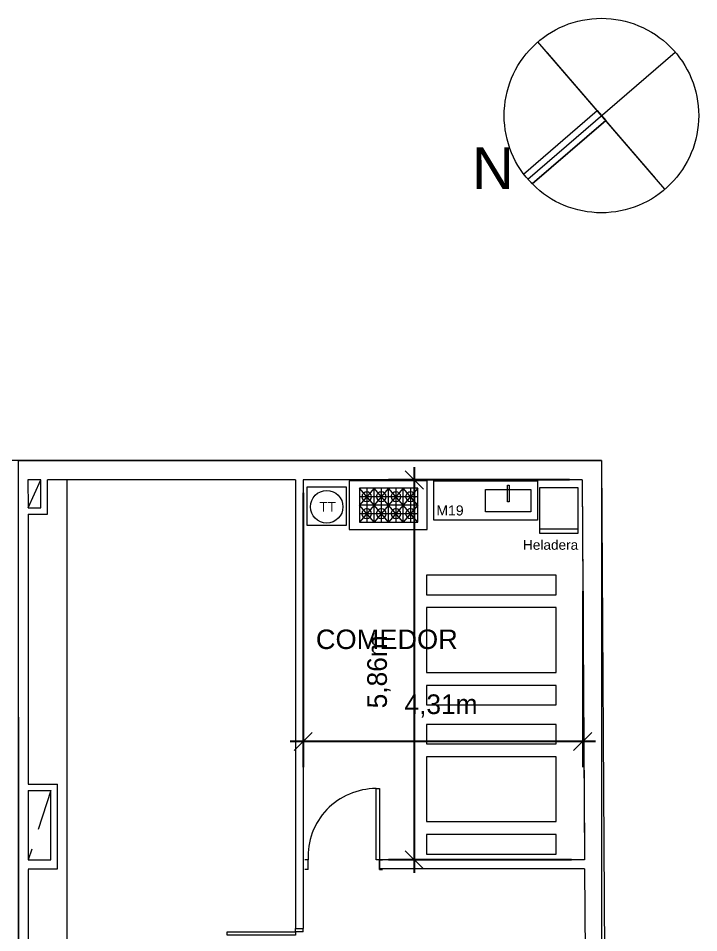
# Model space of a CAD drawing. Header units: metres. Extents: x 1411 to 1550, y 2159 to 2211.
# Drawn here: x 1538.49 to 1548.98, y 2190.99 to 2205.09 of the extents above; entities that cross this region are included whole.
import ezdxf

# ---------------------------------------------------------------- set-up
doc = ezdxf.new("R2010")
doc.units = ezdxf.units.M
doc.header["$LTSCALE"] = 0.635
doc.header["$PDMODE"] = 1
doc.header["$PDSIZE"] = -2
doc.linetypes.add('STYLE_11', pattern=[1.500015, 0.999985, -0.500031])
for name, color, linetype in [('37-Plantas-05', 7, 'Continuous'), ('Cotas', 7, 'Continuous'), ('movimientos', 30, 'Continuous'), ('Nuevo', 162, 'Continuous'), ('numerosAcero', 1, 'Continuous'), ('Superficies', 7, 'Continuous')]:
    doc.layers.add(name, color=color, linetype=linetype)
doc.styles.add('Arial', font='ARIAL.TTF')
doc.styles.add('Geneva', font='')
doc.styles.get('Geneva').set_extended_font_data('Geneva')
doc.dimstyles.new('Arch', dxfattribs={"dimtxt": 0.101055, "dimasz": 0.280603, "dimexe": 0.396875, "dimexo": 0.198437, "dimgap": 0.001587, "dimtad": 1, "dimzin": 11, "dimtxsty": 'Geneva', "dimblk": 'VW_SLASH', "dimcen": 0, "dimdle": 0.001587, "dimadec": 0, "dimazin": 0, "dimtfac": 0.8, "dimtix": 1, "dimtmove": 0, "dimatfit": 0, "dimldrblk": 'VW_FILLEDARROW', "dimfxl": 1, "dimfrac": 2, "dimtolj": 1, "dimtzin": 11, "dimarcsym": 0})

# ---------------------------------------------------------------- blocks, each defined once
blk = doc.blocks.new('Group-4')
at = {"color": 30, "linetype": 'Continuous', "lineweight": 15}
blk.add_lwpolyline([(41.93566, 26.073025), (41.93566, 27.073025), (39.93566, 27.073025), (39.93566, 26.073025)], close=True, dxfattribs=at)
blk = doc.blocks.new('Group-5')
at = {"color": 30, "linetype": 'Continuous', "lineweight": 15}
blk.add_lwpolyline([(41.93566, 27.273025), (41.93566, 27.573025), (39.93566, 27.573025), (39.93566, 27.273025)], close=True, dxfattribs=at)
blk = doc.blocks.new('Group-6')
at = {"color": 30, "linetype": 'Continuous', "lineweight": 15}
blk.add_lwpolyline([(41.93566, 25.573025), (41.93566, 25.873025), (39.93566, 25.873025), (39.93566, 25.573025)], close=True, dxfattribs=at)
blk = doc.blocks.new('Group-7')
at = {"color": 30, "linetype": 'Continuous', "lineweight": 15}
blk.add_lwpolyline([(41.93566, 23.773025), (41.93566, 24.773025), (39.93566, 24.773025), (39.93566, 23.773025)], close=True, dxfattribs=at)
blk = doc.blocks.new('Group-8')
at = {"color": 30, "linetype": 'Continuous', "lineweight": 15}
blk.add_lwpolyline([(41.93566, 24.973025), (41.93566, 25.273025), (39.93566, 25.273025), (39.93566, 24.973025)], close=True, dxfattribs=at)
blk = doc.blocks.new('Group-9')
at = {"color": 30, "linetype": 'Continuous', "lineweight": 15}
blk.add_lwpolyline([(41.93566, 23.273025), (41.93566, 23.573025), (39.93566, 23.573025), (39.93566, 23.273025)], close=True, dxfattribs=at)
blk = doc.blocks.new('GROUP-20-1')
at = {"color": 7, "linetype": 'Continuous', "lineweight": 15}
for p, q in [((57.79499, 34.69999), (57.79499, 34.09999)), ((58.49542, 34.69999), (57.79499, 34.69999)), ((57.85683, 34.09999), (57.85683, 34.69999)), ((58.49542, 34.09999), (58.49542, 34.69999)), ((57.79499, 34.09999), (58.49542, 34.09999))]:
    blk.add_line(p, q, dxfattribs=at)
blk = doc.blocks.new('GROUP-21-1')
at = {"color": 7, "linetype": 'Continuous', "lineweight": 15}
for p, q in [((51.05062, 33.87157), (51.05062, 33.12157)), ((52.25062, 33.87157), (51.05062, 33.87157)), ((52.25062, 33.12157), (52.25062, 33.87157)), ((51.19546, 33.49623), (51.42003, 33.75783)), ((51.19546, 33.75783), (51.42003, 33.49623)), ((51.19546, 33.75783), (51.19546, 33.23463)), ((52.0946, 33.75783), (51.19546, 33.75783)), ((51.30774, 33.23463), (51.30774, 33.75783)), ((51.42003, 33.75783), (51.42003, 33.23463)), ((51.42003, 33.49623), (51.6446, 33.75783)), ((51.42003, 33.75783), (51.6446, 33.49623)), ((51.53231, 33.23463), (51.53231, 33.75783)), ((51.64503, 33.75783), (51.64503, 33.23463)), ((51.64503, 33.75783), (51.8696, 33.49623)), ((51.64503, 33.49623), (51.8696, 33.75783)), ((51.75731, 33.23463), (51.75731, 33.75783)), ((51.87003, 33.75783), (51.87003, 33.23463)), ((51.87003, 33.75783), (52.0946, 33.49623)), ((51.87003, 33.49623), (52.0946, 33.75783)), ((51.98231, 33.23463), (51.98231, 33.75783)), ((52.0946, 33.23463), (52.0946, 33.75783)), ((51.19546, 33.62703), (52.0946, 33.62703)), ((51.19546, 33.49623), (52.0946, 33.49623)), ((51.19546, 33.23463), (51.42003, 33.49623)), ((51.19546, 33.49623), (51.42003, 33.23463)), ((51.42003, 33.23463), (51.6446, 33.49623)), ((51.42003, 33.49623), (51.6446, 33.23463)), ((51.64503, 33.23463), (51.8696, 33.49623)), ((51.64503, 33.49623), (51.8696, 33.23463)), ((51.87003, 33.23463), (52.0946, 33.49623)), ((51.87003, 33.49623), (52.0946, 33.23463)), ((51.19546, 33.36543), (52.0946, 33.36543)), ((51.19546, 33.23463), (52.0946, 33.23463)), ((51.05062, 33.12157), (52.25062, 33.12157))]:
    blk.add_line(p, q, dxfattribs=at)
for centre, start, end in [((51.30774, 33.62703), 90, 180), ((51.30774, 33.62703), 180, 270), ((51.30774, 33.62703), 0, 90), ((51.30774, 33.62703), 270, 0), ((51.53231, 33.62703), 90, 180), ((51.53231, 33.62703), 180, 270), ((51.53231, 33.62703), 0, 90), ((51.53231, 33.62703), 270, 0), ((51.75731, 33.62703), 90, 180), ((51.75731, 33.62703), 180, 270), ((51.75731, 33.62703), 0, 90), ((51.75731, 33.62703), 270, 0), ((51.98231, 33.62703), 90, 180), ((51.98231, 33.62703), 180, 270), ((51.98231, 33.62703), 0, 90), ((51.98231, 33.62703), 270, 0), ((51.30774, 33.36543), 90, 180), ((51.30774, 33.36543), 0, 90), ((51.53231, 33.36543), 90, 180), ((51.53231, 33.36543), 0, 90), ((51.75731, 33.36543), 90, 180), ((51.75731, 33.36543), 0, 90), ((51.98231, 33.36543), 90, 180), ((51.98231, 33.36543), 0, 90), ((51.30774, 33.36543), 180, 270), ((51.30774, 33.36543), 270, 0), ((51.53231, 33.36543), 180, 270), ((51.53231, 33.36543), 270, 0), ((51.75731, 33.36543), 180, 270), ((51.75731, 33.36543), 270, 0), ((51.98231, 33.36543), 180, 270), ((51.98231, 33.36543), 270, 0)]:
    blk.add_arc(centre, 0.0743, start, end, dxfattribs=at)
blk = doc.blocks.new('Group-80')
at = {"color": 7, "linetype": 'Continuous', "lineweight": 15}
for points in [[(40.04857, 28.423025), (40.04857, 29.043025), (41.64857, 29.043025), (41.64857, 28.423025)], [(40.04857, 29.023025), (40.04857, 29.043025), (41.64857, 29.043025), (41.64857, 29.023025)]]:
    blk.add_lwpolyline(points, close=True, dxfattribs=at)
at = {"color": 2, "linetype": 'Continuous', "lineweight": 15}
for points in [[(41.18523, 28.707195), (41.18523, 28.963975), (41.21191, 28.963975), (41.21191, 28.707195)], [(40.84523, 28.550645), (40.84523, 28.895085), (41.54523, 28.895085), (41.54523, 28.550645)]]:
    blk.add_lwpolyline(points, close=True, dxfattribs=at)
blk = doc.blocks.new('*D309')
at = {"color": 0, "linetype": 'Continuous', "lineweight": 20}
for p, q in [((1544.737, 2197.831), (1544.456, 2198.111)), ((1544.456, 2192.251), (1544.737, 2191.971))]:
    blk.add_line(p, q, dxfattribs=at)
at = {"color": 0, "linetype": 'Continuous', "lineweight": -2}
for p, q in [((1544.597, 2197.971), (1544.597, 2198.17)), ((1546.987, 2197.971), (1544.2, 2197.971)), ((1544.597, 2192.111), (1544.597, 2197.971)), ((1547.021, 2192.111), (1544.2, 2192.111)), ((1544.597, 2191.913), (1544.597, 2192.111))]:
    blk.add_line(p, q, dxfattribs=at)
at = {"layer": 'Defpoints', "color": 0, "lineweight": 0}
for p in [(1547.185, 2197.971), (1544.597, 2192.111), (1547.219, 2192.111)]:
    blk.add_point(p, dxfattribs=at)
at = {"color": 0, "insert": (1543.87, 2194.448), "char_height": 0.3032, "attachment_point": 1, "rotation": 90, "line_spacing_factor": 0.96736, "style": 'Geneva'}
blk.add_mtext('5,86m', dxfattribs=at)
blk = doc.blocks.new('VW_FILLEDARROW')
at = {"color": 0, "lineweight": -2}
blk.add_solid([(0, 0), (-1.414, -0.379), (-1.414, 0.379)], dxfattribs=at)
blk = doc.blocks.new('VW_SLASH')
at = {"color": 0, "linetype": 'ByBlock', "lineweight": -2}
blk.add_line((0, 0), (-1, 0), dxfattribs=at)
at = {"color": 0, "linetype": 'ByBlock', "lineweight": 20}
blk.add_line((-0.5, -0.5), (0.5, 0.5), dxfattribs=at)
blk = doc.blocks.new('*D310')
at = {"color": 0, "linetype": 'Continuous', "lineweight": -2}
for p, q in [((1542.881, 2197.773), (1542.881, 2193.539)), ((1547.193, 2196.253), (1547.193, 2193.539)), ((1542.881, 2193.936), (1542.682, 2193.936)), ((1547.193, 2193.936), (1542.881, 2193.936)), ((1547.392, 2193.936), (1547.193, 2193.936))]:
    blk.add_line(p, q, dxfattribs=at)
at = {"color": 0, "linetype": 'Continuous', "lineweight": 20}
for p, q in [((1543.021, 2194.076), (1542.74, 2193.796)), ((1547.053, 2193.796), (1547.334, 2194.076))]:
    blk.add_line(p, q, dxfattribs=at)
at = {"layer": 'Defpoints', "color": 0, "lineweight": 0}
for p in [(1542.881, 2197.971), (1547.193, 2196.451), (1547.193, 2193.936)]:
    blk.add_point(p, dxfattribs=at)
at = {"color": 0, "insert": (1544.444, 2194.663), "char_height": 0.3032, "attachment_point": 1, "line_spacing_factor": 0.96736, "style": 'Geneva'}
blk.add_mtext('4,31m', dxfattribs=at)

msp = doc.modelspace()

# ---------------------------------------------------------------- linework, layer by layer
at = {"layer": '37-Plantas-05', "color": 2, "linetype": 'Continuous', "lineweight": 15}
for p, q in [((1548.462, 2202.455), (1546.503, 2204.727)), ((1546.346, 2202.612), (1548.618, 2204.57)), ((1548.315, 2202.625), (1546.65, 2204.557)), ((1546.281, 2202.687), (1547.417, 2203.667)), ((1546.411, 2202.536), (1547.548, 2203.515))]:
    msp.add_line(p, q, dxfattribs=at)
at = {"layer": '37-Plantas-05', "color": 83, "linetype": 'Continuous', "lineweight": 15}
for p, q in [((1547.483, 2198.271), (1537.119, 2198.271)), ((1547.483, 2198.271), (1547.681, 2165.533)), ((1538.487, 2197.971), (1538.5, 2174.334)), ((1538.837, 2197.971), (1538.637, 2197.971)), ((1538.637, 2197.971), (1538.638, 2197.541)), ((1538.837, 2197.541), (1538.837, 2197.971)), ((1538.937, 2197.441), (1538.937, 2197.971)), ((1542.761, 2197.971), (1538.937, 2197.971)), ((1542.761, 2197.971), (1542.761, 2191.051)), ((1542.881, 2197.971), (1542.881, 2191.051)), ((1538.638, 2197.541), (1538.837, 2197.541)), ((1538.638, 2197.441), (1538.64, 2193.281)), ((1538.638, 2197.441), (1538.937, 2197.441)), ((1538.64, 2193.281), (1539.09, 2193.281)), ((1539.09, 2191.971), (1539.09, 2193.281)), ((1538.64, 2193.181), (1538.641, 2192.111)), ((1538.64, 2193.181), (1538.99, 2193.181)), ((1538.99, 2192.111), (1538.99, 2193.181)), ((1538.641, 2192.111), (1538.99, 2192.111)), ((1538.641, 2191.971), (1539.09, 2191.971)), ((1538.641, 2191.961), (1538.65, 2174.454)), ((1547.221, 2191.971), (1547.319, 2175.717)), ((1542.761, 2191.051), (1542.881, 2191.051))]:
    msp.add_line(p, q, dxfattribs=at)
at = {"layer": '37-Plantas-05', "color": 21, "linetype": 'STYLE_11', "lineweight": 15}
for p, q in [((1538.638, 2197.541), (1538.837, 2197.971)), ((1538.99, 2193.181), (1538.641, 2192.111))]:
    msp.add_line(p, q, dxfattribs=at)
at = {"layer": '37-Plantas-05', "color": 111, "linetype": 'Continuous', "lineweight": 15}
msp.add_line((1539.237, 2197.971), (1539.237, 2174.454), dxfattribs=at)
at = {"layer": '37-Plantas-05', "color": 144, "linetype": 'Continuous', "lineweight": 15}
for p, q in [((1542.761, 2191.001), (1542.761, 2191.051)), ((1542.881, 2191.001), (1542.761, 2191.001)), ((1542.881, 2191.001), (1542.881, 2191.051))]:
    msp.add_line(p, q, dxfattribs=at)
at = {"layer": '37-Plantas-05', "color": 2, "linetype": 'Continuous', "lineweight": 15, "flags": 128}
msp.add_lwpolyline([(1545.982, 2203.591, -0.414214), (1547.482, 2205.091, -0.414214), (1548.982, 2203.591, -0.414214), (1547.482, 2202.091, -0.414214)], format="xyb", close=True, dxfattribs=at)
at = {"layer": '37-Plantas-05', "color": 2, "linetype": 'Continuous', "lineweight": 15}
msp.add_lwpolyline([(1546.411, 2202.536), (1546.281, 2202.687), (1547.417, 2203.667), (1547.548, 2203.515)], close=True, dxfattribs=at)
at = {"layer": '37-Plantas-05', "color": 151, "linetype": 'Continuous', "lineweight": 15}
msp.add_lwpolyline([(1542.761, 2191.001), (1542.761, 2190.951), (1541.711, 2190.951), (1541.711, 2191.001)], close=True, dxfattribs=at)
at = {"layer": 'Nuevo', "color": 83, "linetype": 'Continuous', "lineweight": 15}
for p, q in [((1547.184, 2197.971), (1542.881, 2197.971)), ((1547.184, 2197.971), (1547.219, 2192.111)), ((1547.185, 2197.971), (1547.219, 2192.274)), ((1547.219, 2192.111), (1544.057, 2192.111)), ((1547.22, 2191.971), (1544.057, 2191.971))]:
    msp.add_line(p, q, dxfattribs=at)
at = {"layer": 'Nuevo', "color": 144, "linetype": 'Continuous', "lineweight": 15}
for p, q in [((1542.957, 2192.111), (1542.907, 2192.111)), ((1542.957, 2191.961), (1542.957, 2192.111)), ((1544.057, 2192.111), (1544.057, 2191.971)), ((1544.057, 2192.111), (1544.107, 2192.111)), ((1544.057, 2191.961), (1544.057, 2192.111)), ((1542.957, 2191.961), (1542.907, 2191.961)), ((1544.057, 2191.961), (1544.107, 2191.961))]:
    msp.add_line(p, q, dxfattribs=at)
at = {"layer": 'Nuevo', "color": 190, "linetype": 'Continuous', "lineweight": 9}
msp.add_lwpolyline([(1542.944, 2197.866), (1543.544, 2197.866), (1543.544, 2197.266), (1542.944, 2197.266)], close=True, dxfattribs=at)
at = {"layer": 'Nuevo', "color": 151, "linetype": 'Continuous', "lineweight": 15}
msp.add_lwpolyline([(1544.057, 2192.111), (1544.007, 2192.111), (1544.007, 2193.211), (1544.057, 2193.211)], close=True, dxfattribs=at)
at = {"layer": 'Nuevo', "color": 7, "linetype": 'Continuous', "lineweight": 15}
msp.add_circle((1543.244, 2197.557), 0.251, dxfattribs=at)
at = {"layer": 'Nuevo', "color": 151, "linetype": 'Continuous', "lineweight": 15}
msp.add_arc((1544.007, 2192.16), 1.051, 90, 182.6642, dxfattribs=at)
at = {"layer": 'Superficies', "color": 190, "linetype": 'Continuous', "lineweight": 9}
msp.add_lwpolyline([(1538.489, 2198.271), (1547.483, 2198.271), (1547.483, 2165.533), (1538.489, 2165.533)], close=True, dxfattribs=at)

# ---------------------------------------------------------------- block references
at = {"layer": 'movimientos', "color": 30}
for name in ['Group-5', 'Group-4', 'Group-6', 'Group-8', 'Group-7', 'Group-9']:
    msp.add_blockref(name, (1504.848, 2168.928), dxfattribs=at)
at = {"layer": 'Nuevo', "color": 111}
for name, p, rotation in [('GROUP-21-1', (1595.844, 2231.077), 180), ('GROUP-20-1', (1581.224, 2139.356), 90)]:
    msp.add_blockref(name, p, dxfattribs=dict(at, rotation=rotation))
at = {"layer": 'Nuevo', "color": 7}
msp.add_blockref('Group-80', (1504.848, 2168.928), dxfattribs=at)

# ---------------------------------------------------------------- texts
at = {"layer": '37-Plantas-05', "color": 2, "insert": (1545.485, 2203.099), "char_height": 0.64, "attachment_point": 1, "line_spacing_factor": 1.00362, "style": 'Arial'}
msp.add_mtext('N', dxfattribs=at)
at = {"layer": 'Nuevo', "color": 7, "style": 'Arial'}
for s, insert, char_height, attachment_point, line_spacing_factor in [('TT', (1543.131, 2197.631), 0.1501, 1, 0.96736), ('Heladera', (1546.698, 2196.968), 0.1501, 5, 1.003655), ('COMEDOR', (1544.172, 2195.511), 0.3001, 5, 1.003631)]:
    msp.add_mtext(s, dxfattribs=dict(at, insert=insert, char_height=char_height, attachment_point=attachment_point, line_spacing_factor=line_spacing_factor))
at = {"layer": 'numerosAcero', "color": 190, "insert": (1544.936, 2197.578), "char_height": 0.1547, "attachment_point": 1, "line_spacing_factor": 0.96736, "style": 'Arial'}
msp.add_mtext('M19', dxfattribs=at)

# ---------------------------------------------------------------- dimensions: what is measured, and where the dimension line sits
at = {"layer": 'Cotas', "color": 190, "linetype": 'Continuous', "lineweight": 9}
dim = msp.add_linear_dim(base=(1544.597, 2192.111), p1=(1547.185, 2197.971), p2=(1547.219, 2192.111), angle=90, dimstyle='Arch', override={"dimtxt": 0.303166, "dimgap": 0.3175, "dimpost": '<>m', "dimtxsty": 'Arial', "dimtmove": 2}, dxfattribs=at)
dim.commit()
dim.dimension.update_dxf_attribs({"geometry": '*D309', "text_midpoint": (1544.597, 2195.041)})
dim = msp.add_linear_dim(base=(1547.193, 2193.936), p1=(1542.881, 2197.971), p2=(1547.193, 2196.451), dimstyle='Arch', override={"dimtxt": 0.303166, "dimgap": 0.3175, "dimpost": '<>m', "dimtxsty": 'Arial', "dimtmove": 2}, dxfattribs=at)
dim.commit()
dim.dimension.update_dxf_attribs({"geometry": '*D310', "text_midpoint": (1545.037, 2193.936)})

doc.saveas('drawing.dxf')
